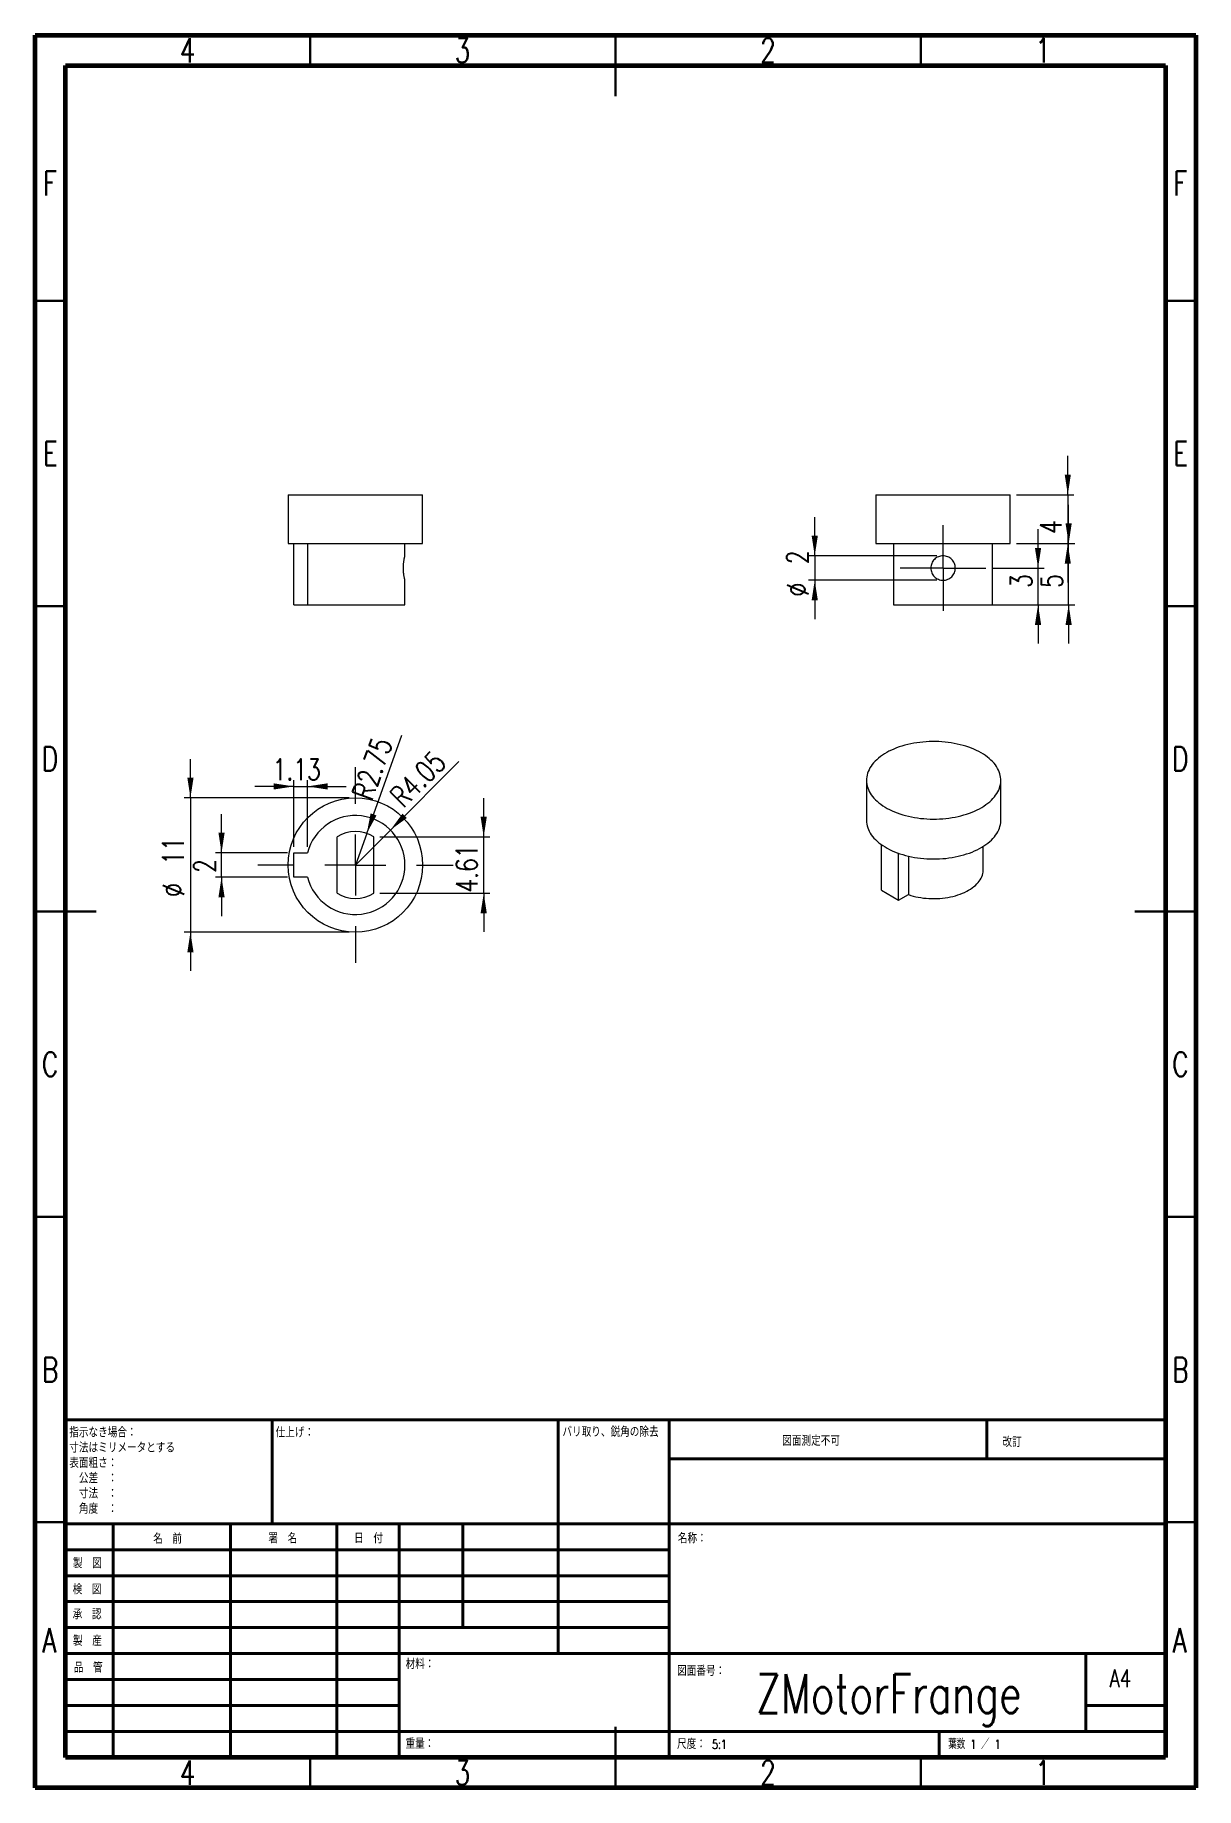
# Model space of a CAD drawing. Header units: millimetres. Extents: x 15 to 205, y 5 to 292.
import ezdxf

# ---------------------------------------------------------------- set-up
doc = ezdxf.new("R2010")
doc.units = ezdxf.units.MM
doc.styles.add('SLDTEXTSTYLE0', font='TXT', dxfattribs={"width": 0.75, "bigfont": 'bigfont'})
doc.styles.add('SLDTEXTSTYLE1', font='TXT', dxfattribs={"width": 0.65625, "bigfont": 'bigfont'})
doc.dimstyles.new('SLDDIMSTYLE0', dxfattribs={"dimtxt": 3.5, "dimasz": 3.302, "dimexe": 0, "dimexo": 0.0625, "dimgap": 0.875, "dimtad": 1, "dimlfac": 0.5, "dimrnd": 1e-09, "dimzin": 12, "dimdsep": 46, "dimtxsty": 'SLDTEXTSTYLE0', "dimsah": 1, "dimcen": 0.09, "dimadec": 0, "dimazin": 3, "dimtfac": 1, "dimtmove": 0, "dimatfit": 0, "dimfxl": 1, "dimfrac": 2, "dimtolj": 1, "dimtzin": 12, "dimarcsym": 0})
doc.dimstyles.new('SLDDIMSTYLE1', dxfattribs={"dimtxt": 3.5, "dimasz": 3.302, "dimexe": 0, "dimexo": 0.0625, "dimgap": 0.875, "dimtad": 1, "dimlfac": 0.5, "dimrnd": 1e-09, "dimzin": 12, "dimdsep": 46, "dimtxsty": 'SLDTEXTSTYLE0', "dimsah": 1, "dimcen": 0, "dimadec": 0, "dimazin": 3, "dimtfac": 1, "dimtofl": 0, "dimtmove": 0, "dimatfit": 3, "dimfxl": 1, "dimfrac": 2, "dimtolj": 1, "dimtzin": 12, "dimarcsym": 0})

# ---------------------------------------------------------------- blocks, each defined once
blk = doc.blocks.new('SW_NOTE_0')
at = {"color": 0, "linetype": 'Continuous', "lineweight": 0, "char_height": 1.5, "attachment_point": 1, "style": 'SLDTEXTSTYLE0'}
for s, insert in [('指示なき場合：', (0, 1.93)), ('寸法はミリメータとする\u3000', (0, -0.57)), ('表面粗さ：', (0, -3.07)), ('\u3000公差\u3000：', (0, -5.57)), ('\u3000寸法\u3000：', (0, -8.07)), ('\u3000角度\u3000：', (0, -10.57))]:
    blk.add_mtext(s, dxfattribs=dict(at, insert=insert))
blk = doc.blocks.new('_D')
at = {"color": 7, "linetype": 'Continuous', "lineweight": 0}
for p, q in [((40.43, 167.11), (40.43, 173.46)), ((66.43, 167.11), (39.43, 167.11)), ((40.43, 167.11), (40.43, 145.11)), ((66.43, 145.11), (39.43, 145.11)), ((40.43, 145.11), (40.43, 138.76))]:
    blk.add_line(p, q, dxfattribs=at)
for points in [[(40.43, 167.11), (40.94, 170.41), (39.92, 170.41)], [(40.43, 145.11), (39.92, 141.81), (40.94, 141.81)]]:
    blk.add_solid(points, dxfattribs=at)
at = {"color": 7, "linetype": 'Continuous', "lineweight": 0, "char_height": 3.5, "attachment_point": 1, "rotation": 90, "style": 'SLDTEXTSTYLE0'}
for s, insert in [('11', (35.87, 156.18)), ('%%c', (35.92, 150.9))]:
    blk.add_mtext(s, dxfattribs=dict(at, insert=insert))
blk = doc.blocks.new('_D_1')
at = {"color": 7, "linetype": 'Continuous', "lineweight": 0}
for q in [(84.36, 173.04), (67.43, 156.11)]:
    blk.add_line((73.16, 161.84), q, dxfattribs=at)
blk.add_solid([(73.16, 161.84), (75.85, 163.81), (75.14, 164.53)], dxfattribs=at)
at = {"color": 7, "linetype": 'Continuous', "lineweight": 0, "insert": (72.79, 167.8), "char_height": 3.5, "attachment_point": 1, "rotation": 45, "style": 'SLDTEXTSTYLE0'}
blk.add_mtext('R4.05', dxfattribs=at)
blk = doc.blocks.new('_D_2')
at = {"color": 7, "linetype": 'Continuous', "lineweight": 0}
for p, q in [((88.43, 160.72), (88.43, 167.07)), ((71.43, 160.72), (89.43, 160.72)), ((88.43, 151.5), (88.43, 160.72)), ((71.43, 151.5), (89.43, 151.5)), ((88.43, 151.5), (88.43, 145.15))]:
    blk.add_line(p, q, dxfattribs=at)
for points in [[(88.43, 160.72), (88.94, 164.02), (87.92, 164.02)], [(88.43, 151.5), (87.92, 148.2), (88.94, 148.2)]]:
    blk.add_solid(points, dxfattribs=at)
at = {"color": 7, "linetype": 'Continuous', "lineweight": 0, "insert": (83.92, 151.6), "char_height": 3.5, "attachment_point": 1, "rotation": 90, "style": 'SLDTEXTSTYLE0'}
blk.add_mtext('4.61', dxfattribs=at)
blk = doc.blocks.new('_D_3')
at = {"color": 7, "linetype": 'Continuous', "lineweight": 0}
for p, q in [((45.52, 158.11), (45.52, 164.46)), ((56.33, 158.11), (44.52, 158.11)), ((45.52, 154.11), (45.52, 158.11)), ((56.33, 154.11), (44.52, 154.11)), ((45.52, 154.11), (45.52, 147.76))]:
    blk.add_line(p, q, dxfattribs=at)
for points in [[(45.52, 158.11), (46.03, 161.41), (45.01, 161.41)], [(45.52, 154.11), (45.01, 150.81), (46.03, 150.81)]]:
    blk.add_solid(points, dxfattribs=at)
at = {"color": 7, "linetype": 'Continuous', "lineweight": 0, "insert": (41.01, 154.83), "char_height": 3.5, "attachment_point": 1, "rotation": 90, "style": 'SLDTEXTSTYLE0'}
blk.add_mtext('2', dxfattribs=at)
blk = doc.blocks.new('_D_4')
at = {"color": 7, "linetype": 'Continuous', "lineweight": 0}
for q in [(75.04, 177.35), (67.43, 156.11)]:
    blk.add_line((69.29, 161.29), q, dxfattribs=at)
blk.add_solid([(69.29, 161.29), (70.88, 164.23), (69.92, 164.57)], dxfattribs=at)
at = {"color": 7, "linetype": 'Continuous', "lineweight": 0, "insert": (66.82, 167.67), "char_height": 3.5, "attachment_point": 1, "rotation": 70.2982, "style": 'SLDTEXTSTYLE0'}
blk.add_mtext('R2.75', dxfattribs=at)
blk = doc.blocks.new('_D_5')
at = {"color": 7, "linetype": 'Continuous', "lineweight": 0}
for p, q in [((57.33, 159.11), (57.33, 169.98)), ((59.58, 159.11), (59.58, 169.98)), ((57.33, 168.98), (50.98, 168.98)), ((57.33, 168.98), (59.58, 168.98)), ((59.58, 168.98), (65.93, 168.98))]:
    blk.add_line(p, q, dxfattribs=at)
for points in [[(57.33, 168.98), (54.03, 169.49), (54.03, 168.47)], [(59.58, 168.98), (62.89, 168.47), (62.89, 169.49)]]:
    blk.add_solid(points, dxfattribs=at)
at = {"color": 7, "linetype": 'Continuous', "lineweight": 0, "insert": (53.88, 173.49), "char_height": 3.5, "attachment_point": 1, "style": 'SLDTEXTSTYLE0'}
blk.add_mtext('1.13', dxfattribs=at)
blk = doc.blocks.new('SW_CENTERMARKSYMBOL_0')
at = {"color": 0, "linetype": 'Continuous', "lineweight": 0}
for p, q in [((0, 10), (0, 16)), ((0, 0), (0, 5)), ((-10, 0), (-16, 0)), ((0, 0), (-5, 0)), ((0, 0), (0, -5)), ((0, 0), (5, 0)), ((10, 0), (16, 0)), ((0, -10), (0, -16))]:
    blk.add_line(p, q, dxfattribs=at)
blk = doc.blocks.new('_D_6')
at = {"color": 7, "linetype": 'Continuous', "lineweight": 0}
for p, q in [((184.03, 216.73), (184.03, 223.08)), ((175.61, 216.73), (185.03, 216.73)), ((184.03, 216.73), (184.03, 208.73)), ((175.61, 208.73), (185.03, 208.73)), ((184.03, 208.73), (184.03, 202.38))]:
    blk.add_line(p, q, dxfattribs=at)
for points in [[(184.03, 216.73), (184.53, 220.04), (183.52, 220.04)], [(184.03, 208.73), (183.52, 205.43), (184.53, 205.43)]]:
    blk.add_solid(points, dxfattribs=at)
at = {"color": 7, "linetype": 'Continuous', "lineweight": 0, "insert": (179.51, 210.35), "char_height": 3.5, "attachment_point": 1, "rotation": 90, "style": 'SLDTEXTSTYLE0'}
blk.add_mtext('4', dxfattribs=at)
blk = doc.blocks.new('_D_7')
at = {"color": 7, "linetype": 'Continuous', "lineweight": 0}
for p, q in [((184.17, 208.73), (184.17, 215.08)), ((175.61, 208.73), (185.17, 208.73)), ((184.17, 198.73), (184.17, 208.73)), ((172.71, 198.73), (185.17, 198.73)), ((184.17, 198.73), (184.17, 192.38))]:
    blk.add_line(p, q, dxfattribs=at)
for points in [[(184.17, 208.73), (184.67, 212.04), (183.66, 212.04)], [(184.17, 198.73), (183.66, 195.43), (184.67, 195.43)]]:
    blk.add_solid(points, dxfattribs=at)
at = {"color": 7, "linetype": 'Continuous', "lineweight": 0, "insert": (179.65, 201.47), "char_height": 3.5, "attachment_point": 1, "rotation": 90, "style": 'SLDTEXTSTYLE0'}
blk.add_mtext('5', dxfattribs=at)
blk = doc.blocks.new('_D_8')
at = {"color": 7, "linetype": 'Continuous', "lineweight": 0}
for p, q in [((142.61, 206.73), (142.61, 213.08)), ((162.61, 206.73), (141.61, 206.73)), ((142.61, 206.73), (142.61, 202.73)), ((162.61, 202.73), (141.61, 202.73)), ((142.61, 202.73), (142.61, 196.38))]:
    blk.add_line(p, q, dxfattribs=at)
for points in [[(142.61, 206.73), (143.12, 210.04), (142.1, 210.04)], [(142.61, 202.73), (142.1, 199.43), (143.12, 199.43)]]:
    blk.add_solid(points, dxfattribs=at)
at = {"color": 7, "linetype": 'Continuous', "lineweight": 0, "char_height": 3.5, "attachment_point": 1, "rotation": 90, "style": 'SLDTEXTSTYLE0'}
for s, insert in [('2', (138.05, 205.36)), ('%%c', (138.1, 200.08))]:
    blk.add_mtext(s, dxfattribs=dict(at, insert=insert))
blk = doc.blocks.new('_D_9')
at = {"color": 7, "linetype": 'Continuous', "lineweight": 0}
for p, q in [((179.16, 204.73), (179.16, 211.08)), ((171.61, 204.73), (180.16, 204.73)), ((179.16, 198.73), (179.16, 204.73)), ((170.11, 198.73), (180.16, 198.73)), ((179.16, 198.73), (179.16, 192.38))]:
    blk.add_line(p, q, dxfattribs=at)
for points in [[(179.16, 204.73), (179.67, 208.04), (178.65, 208.04)], [(179.16, 198.73), (178.65, 195.43), (179.67, 195.43)]]:
    blk.add_solid(points, dxfattribs=at)
at = {"color": 7, "linetype": 'Continuous', "lineweight": 0, "insert": (174.65, 201.47), "char_height": 3.5, "attachment_point": 1, "rotation": 90, "style": 'SLDTEXTSTYLE0'}
blk.add_mtext('3', dxfattribs=at)
blk = doc.blocks.new('SW_CENTERMARKSYMBOL_1')
at = {"color": 0, "linetype": 'Continuous', "lineweight": 0}
for p, q in [((0, 5), (0, 7)), ((0, 0), (0, 5)), ((-5, 0), (-7, 0)), ((0, 0), (-5, 0)), ((0, 0), (0, -5)), ((0, 0), (5, 0)), ((5, 0), (7, 0)), ((0, -5), (0, -7))]:
    blk.add_line(p, q, dxfattribs=at)

msp = doc.modelspace()

# ---------------------------------------------------------------- linework, layer by layer
at = {"color": 7, "linetype": 'Continuous', "lineweight": 60}
for p, q in [((15, 5), (15, 292)), ((15, 292), (205, 292)), ((205, 292), (205, 5)), ((20, 10), (20, 287)), ((20, 287), (200, 287)), ((200, 287), (200, 10)), ((200, 10), (20, 10)), ((205, 5), (15, 5))]:
    msp.add_line(p, q, dxfattribs=at)
at = {"color": 7, "linetype": 'Continuous', "lineweight": 30}
for p, q in [((60, 287), (60, 292)), ((110, 292), (110, 282)), ((110, 287), (110, 292)), ((160, 287), (160, 292)), ((20, 248.5), (15, 248.5)), ((200, 248.5), (205, 248.5)), ((20, 198.5), (15, 198.5)), ((200, 198.5), (205, 198.5)), ((15, 148.5), (25, 148.5)), ((20, 148.5), (15, 148.5)), ((205, 148.5), (195, 148.5)), ((200, 148.5), (205, 148.5)), ((20, 98.5), (15, 98.5)), ((200, 98.5), (205, 98.5)), ((20, 48.5), (15, 48.5)), ((200, 48.5), (205, 48.5)), ((110, 5), (110, 15)), ((60, 10), (60, 5)), ((110, 10), (110, 5)), ((160, 10), (160, 5))]:
    msp.add_line(p, q, dxfattribs=at)
at = {"color": 7, "linetype": 'Continuous', "lineweight": 15}
for p, q in [((56.433, 216.734), (56.433, 208.734)), ((56.433, 216.734), (78.433, 216.734)), ((78.433, 208.734), (78.433, 216.734)), ((152.612, 216.734), (152.612, 208.734)), ((152.612, 216.734), (163.612, 216.734)), ((163.612, 216.734), (174.612, 216.734)), ((174.612, 208.734), (174.612, 216.734)), ((56.433, 208.734), (78.433, 208.734)), ((57.333, 198.734), (57.333, 208.734)), ((59.584, 208.734), (59.584, 198.734)), ((75.533, 206.734), (75.533, 208.734)), ((152.612, 208.734), (163.612, 208.734)), ((155.512, 208.734), (155.512, 198.734)), ((163.612, 208.734), (174.612, 208.734)), ((171.712, 198.734), (171.712, 208.734)), ((75.533, 198.734), (75.533, 202.734)), ((57.333, 198.734), (59.584, 198.734)), ((59.584, 198.734), (75.533, 198.734)), ((155.512, 198.734), (171.712, 198.734)), ((151.07, 169.981), (151.07, 163.449)), ((173.07, 163.449), (173.07, 169.981)), ((64.433, 151.501), (64.433, 160.721)), ((70.433, 151.501), (70.433, 160.721)), ((57.333, 154.111), (57.333, 158.111)), ((57.333, 158.111), (59.584, 158.111)), ((153.514, 151.977), (153.514, 159.457)), ((156.342, 150.344), (156.342, 158.027)), ((170.17, 155.283), (170.17, 159.152)), ((157.934, 157.564), (157.934, 151.263)), ((59.584, 154.111), (57.333, 154.111)), ((153.514, 151.977), (156.342, 150.344)), ((156.342, 150.344), (157.934, 151.263))]:
    msp.add_line(p, q, dxfattribs=at)
at = {"color": 7, "linetype": 'Continuous', "lineweight": 40}
for p, q in [((20, 65.25), (200, 65.25)), ((20, 65.25), (20, 10)), ((53.8, 48.25), (53.8, 65.25)), ((100.6, 65.25), (100.6, 27)), ((118.8, 65.25), (118.8, 10)), ((170.8, 58.875), (170.8, 65.25)), ((200, 58.875), (118.8, 58.875)), ((200, 48.25), (20, 48.25)), ((27.8, 48.25), (27.8, 10)), ((46.991, 48.25), (46.991, 10)), ((64.399, 48.25), (64.399, 10)), ((74.6, 10), (74.6, 48.25)), ((85, 31.25), (85, 48.25)), ((118.8, 44), (20, 44)), ((118.8, 39.75), (20, 39.75)), ((118.8, 35.5), (20, 35.5)), ((118.8, 31.25), (20, 31.25)), ((74.6, 27), (20, 27)), ((74.6, 27), (200, 27)), ((187, 14.25), (187, 27)), ((74.6, 22.75), (20, 22.75)), ((74.6, 18.5), (20, 18.5)), ((200, 18.5), (187, 18.5)), ((20, 14.25), (200, 14.25)), ((163, 10), (163, 14.25))]:
    msp.add_line(p, q, dxfattribs=at)
at = {"color": 7, "linetype": 'Continuous', "lineweight": 15, "flags": 128}
for points in [[(169.848, 174.471), (169.472, 174.678), (169.079, 174.875), (168.671, 175.06), (168.248, 175.235), (167.812, 175.397), (167.362, 175.548), (166.901, 175.686), (166.429, 175.811), (165.947, 175.923), (165.456, 176.023), (164.958, 176.108), (164.454, 176.18), (163.944, 176.238), (163.43, 176.282), (162.913, 176.312), (162.394, 176.328), (161.875, 176.33), (161.356, 176.318), (160.838, 176.291), (160.323, 176.25), (159.812, 176.196), (159.306, 176.127), (158.807, 176.045), (158.314, 175.949), (157.83, 175.84), (157.356, 175.718), (156.891, 175.583), (156.439, 175.436), (155.999, 175.276), (155.573, 175.105), (155.161, 174.922), (154.764, 174.728), (154.384, 174.524), (154.021, 174.309), (153.676, 174.085), (153.349, 173.852), (153.042, 173.609), (152.756, 173.359), (152.49, 173.102), (152.245, 172.837), (152.022, 172.566), (151.822, 172.289), (151.645, 172.007), (151.491, 171.721), (151.36, 171.43), (151.253, 171.137), (151.171, 170.841), (151.113, 170.543), (151.079, 170.243), (151.07, 169.943), (151.085, 169.644), (151.125, 169.344), (151.189, 169.047), (151.278, 168.751), (151.391, 168.458), (151.527, 168.169), (151.687, 167.884), (151.87, 167.603), (152.076, 167.327), (152.304, 167.058), (152.554, 166.795), (152.825, 166.539), (153.117, 166.291), (153.429, 166.051), (153.76, 165.82), (154.11, 165.598), (154.477, 165.386), (154.862, 165.184), (155.262, 164.993), (155.678, 164.813), (156.108, 164.644), (156.551, 164.488), (157.006, 164.343), (157.473, 164.212), (157.95, 164.093), (158.437, 163.987), (158.931, 163.895), (159.432, 163.816), (159.94, 163.751), (160.452, 163.7), (160.967, 163.663), (161.485, 163.64), (162.005, 163.631), (162.524, 163.636), (163.043, 163.656), (163.559, 163.689), (164.072, 163.737), (164.581, 163.798), (165.084, 163.874), (165.58, 163.963), (166.068, 164.065), (166.548, 164.181), (167.017, 164.309), (167.476, 164.45), (167.922, 164.604), (168.355, 164.77), (168.775, 164.947), (169.179, 165.135), (169.567, 165.334), (169.939, 165.544), (170.293, 165.763), (170.629, 165.992), (170.946, 166.23), (171.243, 166.476), (171.519, 166.73), (171.775, 166.992), (172.008, 167.259), (172.22, 167.533), (172.409, 167.813), (172.575, 168.097), (172.717, 168.386), (172.836, 168.678), (172.93, 168.973), (173.001, 169.27), (173.046, 169.569), (173.068, 169.868), (173.065, 170.168), (173.037, 170.468), (172.985, 170.766), (172.909, 171.063), (172.808, 171.357), (172.684, 171.649), (172.535, 171.936), (172.364, 172.219), (172.169, 172.497), (171.952, 172.77), (171.713, 173.036), (171.452, 173.296), (171.17, 173.548), (170.869, 173.792), (170.547, 174.027), (170.206, 174.254), (169.848, 174.471)], [(151.07, 163.449), (151.07, 163.411), (151.085, 163.111), (151.125, 162.812), (151.189, 162.514), (151.278, 162.219), (151.391, 161.926), (151.527, 161.637), (151.687, 161.351), (151.87, 161.07), (152.076, 160.795), (152.304, 160.526), (152.554, 160.263), (152.825, 160.007), (153.117, 159.759), (153.429, 159.519), (153.76, 159.287), (154.11, 159.066), (154.477, 158.853), (154.862, 158.652), (155.262, 158.46), (155.678, 158.28), (156.108, 158.112), (156.551, 157.955), (157.006, 157.811), (157.473, 157.679), (157.95, 157.56), (158.437, 157.455), (158.931, 157.362), (159.432, 157.284), (159.94, 157.219), (160.452, 157.167), (160.967, 157.13), (161.485, 157.107), (162.005, 157.098), (162.524, 157.104), (163.043, 157.123), (163.559, 157.157), (164.072, 157.204), (164.581, 157.266), (165.084, 157.341), (165.58, 157.43), (166.068, 157.533), (166.548, 157.648), (167.017, 157.777), (167.476, 157.918), (167.922, 158.072), (168.355, 158.237), (168.775, 158.414), (169.179, 158.603), (169.567, 158.802), (169.939, 159.012), (170.293, 159.231), (170.629, 159.46), (170.946, 159.698), (171.243, 159.944), (171.519, 160.198), (171.775, 160.459), (172.008, 160.727), (172.22, 161.001), (172.409, 161.281), (172.575, 161.565), (172.717, 161.853), (172.836, 162.145), (172.93, 162.44), (173.001, 162.738), (173.046, 163.036), (173.068, 163.336), (173.07, 163.449)], [(157.934, 151.263), (158.323, 151.137), (158.724, 151.024), (159.136, 150.925), (159.556, 150.838), (159.984, 150.765), (160.418, 150.705), (160.857, 150.66), (161.3, 150.628), (161.745, 150.611), (162.191, 150.608), (162.637, 150.619), (163.081, 150.644), (163.522, 150.683), (163.958, 150.736), (164.389, 150.803), (164.813, 150.883), (165.228, 150.977), (165.634, 151.084), (166.029, 151.204), (166.412, 151.336), (166.782, 151.48), (167.138, 151.635), (167.478, 151.802), (167.802, 151.979), (168.108, 152.167), (168.396, 152.363), (168.665, 152.569), (168.914, 152.782), (169.142, 153.004), (169.349, 153.232), (169.533, 153.467), (169.695, 153.707), (169.834, 153.951), (169.949, 154.2), (170.041, 154.452), (170.108, 154.707), (170.151, 154.963), (170.169, 155.221), (170.17, 155.283)]]:
    msp.add_lwpolyline(points, dxfattribs=at)
at = {"color": 7, "linetype": 'Continuous', "lineweight": 15}
msp.add_circle((67.433, 156.111), 11, dxfattribs=at)
for radius, start, end in [(8.1, 194.29495, 165.70505), (5.5, 56.94427, 123.05573), (5.5, 236.94427, 303.05573)]:
    msp.add_arc((67.433, 156.111), radius, start, end, dxfattribs=at)
for points, knots in [([(75.533, 202.734), (75.533, 202.734), (75.534, 202.728), (75.53, 202.744), (75.522, 202.778), (75.508, 202.837), (75.489, 202.921), (75.466, 203.024), (75.44, 203.148), (75.413, 203.295), (75.389, 203.431), (75.37, 203.552), (75.35, 203.693), (75.332, 203.842), (75.313, 204.031), (75.295, 204.26), (75.285, 204.484), (75.281, 204.707), (75.283, 204.929), (75.292, 205.146), (75.306, 205.352), (75.324, 205.553), (75.347, 205.746), (75.373, 205.934), (75.401, 206.109), (75.429, 206.261), (75.452, 206.375), (75.47, 206.461), (75.487, 206.537), (75.502, 206.605), (75.515, 206.662), (75.529, 206.719), (75.532, 206.728), (75.533, 206.734)], [0, 0, 0, 0, 0.0005044, 0.0422627, 0.0627078, 0.1053894, 0.1465381, 0.1666717, 0.2101069, 0.2519744, 0.2724584, 0.2992022, 0.326192, 0.3533768, 0.3808233, 0.4249889, 0.4676101, 0.4884849, 0.5314238, 0.572842, 0.5931165, 0.6329895, 0.674956, 0.6971615, 0.7409732, 0.7832085, 0.8038757, 0.831453, 0.8592393, 0.8814072, 0.9124785, 0.9450633, 1, 1, 1, 1]), ([(163.612, 206.734), (163.877, 206.734), (164.137, 206.681), (164.621, 206.48), (164.842, 206.331), (165.21, 205.964), (165.359, 205.742), (165.558, 205.261), (165.611, 204.997), (165.612, 204.473), (165.56, 204.21), (165.358, 203.725), (165.211, 203.505), (164.841, 203.134), (164.62, 202.987), (164.137, 202.786), (163.874, 202.734), (163.351, 202.734), (163.087, 202.786), (162.605, 202.986), (162.383, 203.134), (162.014, 203.503), (161.866, 203.722), (161.664, 204.208), (161.612, 204.469), (161.611, 204.997), (161.664, 205.259), (161.864, 205.741), (162.013, 205.963), (162.38, 206.331), (162.602, 206.48), (163.083, 206.68), (163.346, 206.734), (163.612, 206.734)], [0, 0, 0, 0, 0.0625, 0.0625, 0.125, 0.125, 0.1875, 0.1875, 0.25, 0.25, 0.3125, 0.3125, 0.375, 0.375, 0.4375, 0.4375, 0.5, 0.5, 0.5625, 0.5625, 0.625, 0.625, 0.6875, 0.6875, 0.75, 0.75, 0.8125, 0.8125, 0.875, 0.875, 0.9375, 0.9375, 1, 1, 1, 1])]:
    msp.add_open_spline(points, degree=3, knots=knots, dxfattribs=at)

# ---------------------------------------------------------------- block references
at = {"color": 7, "linetype": 'Continuous', "lineweight": 0}
for name, p in [('SW_CENTERMARKSYMBOL_1', (163.612, 204.734)), ('SW_CENTERMARKSYMBOL_0', (67.433, 156.111)), ('SW_NOTE_0', (20.594, 61.987))]:
    msp.add_blockref(name, p, dxfattribs=at)

# ---------------------------------------------------------------- texts
for s, insert, char_height, attachment_point, style in [('4', (39.96, 291.474), 3.969, 2, 'SLDTEXTSTYLE0'), ('3', (84.96, 291.474), 3.969, 2, 'SLDTEXTSTYLE0'), ('2', (134.96, 291.474), 3.969, 2, 'SLDTEXTSTYLE0'), ('1', (179.96, 291.474), 3.969, 2, 'SLDTEXTSTYLE0'), ('F', (17.458, 269.724), 3.969, 2, 'SLDTEXTSTYLE0'), ('F', (202.458, 269.724), 3.969, 2, 'SLDTEXTSTYLE0'), ('E', (17.508, 225.474), 3.969, 2, 'SLDTEXTSTYLE0'), ('E', (202.508, 225.474), 3.969, 2, 'SLDTEXTSTYLE0'), ('D', (17.453, 175.474), 3.969, 2, 'SLDTEXTSTYLE0'), ('D', (202.453, 175.474), 3.969, 2, 'SLDTEXTSTYLE0'), ('C', (17.459, 125.474), 3.969, 2, 'SLDTEXTSTYLE0'), ('C', (202.459, 125.474), 3.969, 2, 'SLDTEXTSTYLE0'), ('B', (17.471, 75.474), 3.969, 2, 'SLDTEXTSTYLE0'), ('B', (202.471, 75.474), 3.969, 2, 'SLDTEXTSTYLE0'), ('仕上げ：', (54.371, 63.919), 1.5, 1, 'SLDTEXTSTYLE0'), ('バリ取り、鋭角の除去', (101.309, 64.003), 1.5, 1, 'SLDTEXTSTYLE0'), ('図面測定不可', (137.289, 62.533), 1.5, 1, 'SLDTEXTSTYLE0'), ('改訂', (173.328, 62.335), 1.5, 1, 'SLDTEXTSTYLE0'), ('名\u3000前', (34.322, 46.501), 1.5, 1, 'SLDTEXTSTYLE0'), ('\u3000\u3000署\u3000名', (50.034, 46.562), 1.5, 1, 'SLDTEXTSTYLE0'), ('日\u3000付', (67.215, 46.576), 1.5, 1, 'SLDTEXTSTYLE0'), ('名称：', (120.202, 46.576), 1.5, 1, 'SLDTEXTSTYLE0'), ('製\u3000図', (21.189, 42.492), 1.5, 1, 'SLDTEXTSTYLE0'), ('検\u3000図', (21.156, 38.217), 1.5, 1, 'SLDTEXTSTYLE0'), ('承\u3000認', (21.147, 34.126), 1.5, 1, 'SLDTEXTSTYLE0'), ('A', (17.34, 31.168), 3.969, 2, 'SLDTEXTSTYLE0'), ('製\u3000産', (21.201, 29.796), 1.5, 1, 'SLDTEXTSTYLE0'), ('A', (202.34, 31.168), 3.969, 2, 'SLDTEXTSTYLE0'), ('材料：', (75.646, 25.986), 1.5, 1, 'SLDTEXTSTYLE0'), ('品\u3000管', (21.337, 25.412), 1.5, 1, 'SLDTEXTSTYLE0'), ('図面番号：', (120.074, 24.869), 1.5, 1, 'SLDTEXTSTYLE0'), ('ZMotorFrange', (154.724, 23.607), 6.35, 2, 'SLDTEXTSTYLE0'), ('A4', (190.871, 24.406), 2.9104, 1, 'SLDTEXTSTYLE0'), ('重量：', (75.618, 12.949), 1.4986, 1, 'SLDTEXTSTYLE0'), ('尺度： 5:1', (120.074, 12.9), 1.5, 1, 'SLDTEXTSTYLE0'), ('葉数 1 ／ 1', (164.478, 12.9), 1.5, 1, 'SLDTEXTSTYLE1'), ('4', (39.96, 9.474), 3.969, 2, 'SLDTEXTSTYLE0'), ('3', (84.96, 9.474), 3.969, 2, 'SLDTEXTSTYLE0'), ('2', (134.96, 9.474), 3.969, 2, 'SLDTEXTSTYLE0'), ('1', (179.96, 9.474), 3.969, 2, 'SLDTEXTSTYLE0')]:
    msp.add_mtext(s, dxfattribs=dict(at, insert=insert, char_height=char_height, attachment_point=attachment_point, style=style))

# ---------------------------------------------------------------- dimensions: what is measured, and where the dimension line sits
for base, p1, p2, picture, middle in [((184.025, 208.734), (174.612, 216.734), (174.612, 208.734), '_D_6', (184.025, 211.645)), ((184.166, 208.734), (171.712, 198.734), (174.612, 208.734), '_D_7', (184.166, 202.765)), ((179.158, 204.734), (169.112, 198.734), (170.612, 204.734), '_D_9', (179.158, 202.765)), ((88.433, 160.721), (70.433, 151.501), (70.433, 160.721), '_D_2', (88.433, 156.126)), ((45.518, 158.111), (57.333, 154.111), (57.333, 158.111), '_D_3', (45.518, 156.126))]:
    dim = msp.add_linear_dim(base=base, p1=p1, p2=p2, angle=90, dimstyle='SLDDIMSTYLE0', dxfattribs=at)
    dim.commit()
    dim.dimension.update_dxf_attribs({"geometry": picture, "text_midpoint": middle, "dimtype": 160})
for base, p1, p2, picture, middle in [((142.612, 202.734), (163.612, 206.734), (163.612, 202.734), '_D_8', (142.612, 204.012)), ((40.433, 145.111), (67.433, 167.111), (67.433, 145.111), '_D', (40.433, 156.126))]:
    dim = msp.add_linear_dim(base=base, p1=p1, p2=p2, angle=90, text='%%c<>', dimstyle='SLDDIMSTYLE0', dxfattribs=at)
    dim.commit()
    dim.dimension.update_dxf_attribs({"geometry": picture, "text_midpoint": middle, "dimtype": 160})
for mpoint, picture, middle in [((69.287, 161.289), '_D_4', (73.11, 171.965)), ((73.16, 161.838), '_D_1', (80.303, 168.981))]:
    dim = msp.add_radius_dim(center=(67.433, 156.111), mpoint=mpoint, dimstyle='SLDDIMSTYLE1', dxfattribs=at)
    dim.commit()
    dim.dimension.update_dxf_attribs({"geometry": picture, "text_midpoint": middle, "dimtype": 164})
dim = msp.add_linear_dim(base=(59.584, 168.981), p1=(57.333, 158.111), p2=(59.584, 158.111), dimstyle='SLDDIMSTYLE0', dxfattribs=at)
dim.commit()
dim.dimension.update_dxf_attribs({"geometry": '_D_5', "text_midpoint": (58.401, 168.981), "dimtype": 160})

doc.saveas('drawing.dxf')
